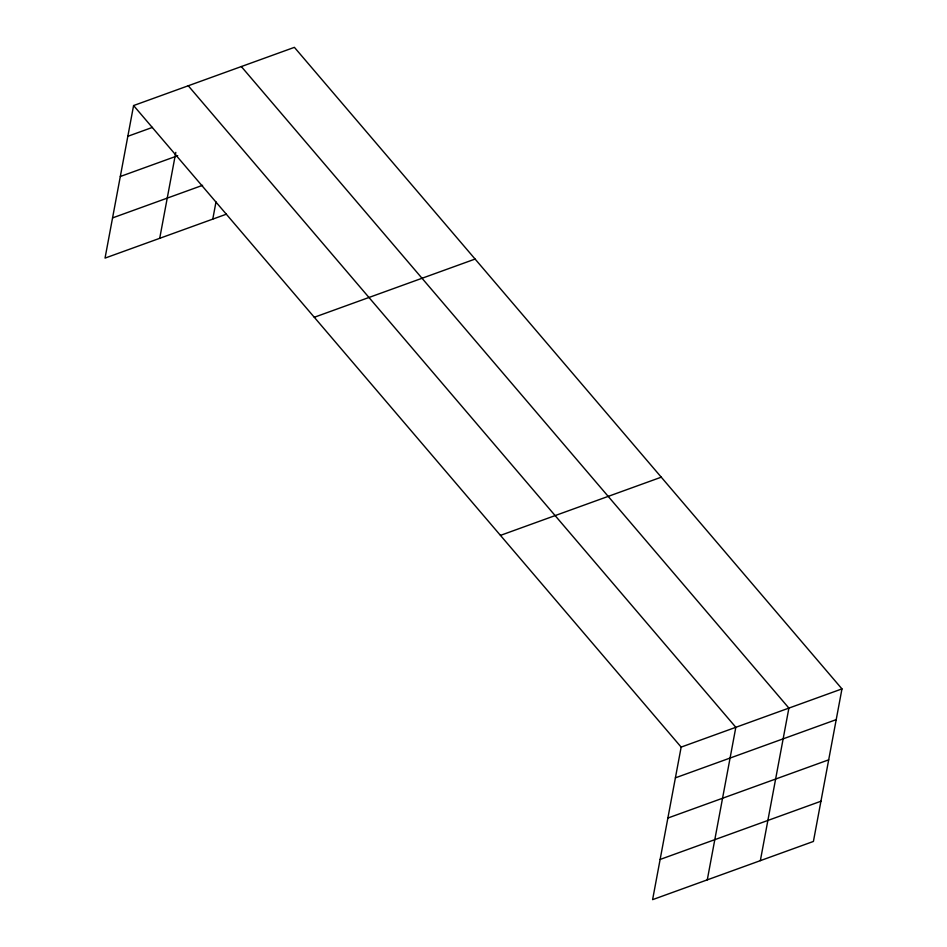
<?xml version="1.0" encoding="UTF-8"?>
<svg xmlns="http://www.w3.org/2000/svg" width="947" height="947" viewBox="0 0 947 947"><rect width="100%" height="100%" fill="white"/><g stroke="black" fill="none" stroke-linecap="round" stroke-linejoin="round"><path stroke-width="1.42" d="M133.586 105.555L681.153 747.1L652.601 899.65L813.414 841.445L841.966 688.895L294.399 47.35L133.586 105.555L105.034 258.105L226.392 214.188M159.712 238.313L175.799 152.396M212.779 219.112L215.999 201.889M707.279 879.858L735.831 727.308L188.264 85.763M760.346 860.657L788.898 708.096L241.331 66.562M127.833 136.297L152.443 127.395M120.316 176.497L177.705 155.722M112.563 217.905L202.611 185.316M314.286 317.269L475.098 259.064M500.454 535.386L661.266 477.181M681.153 747.1L841.966 688.895M675.4 777.842L836.213 719.637M667.872 818.042L828.684 759.837M660.13 859.45L820.931 801.245"/></g></svg>
